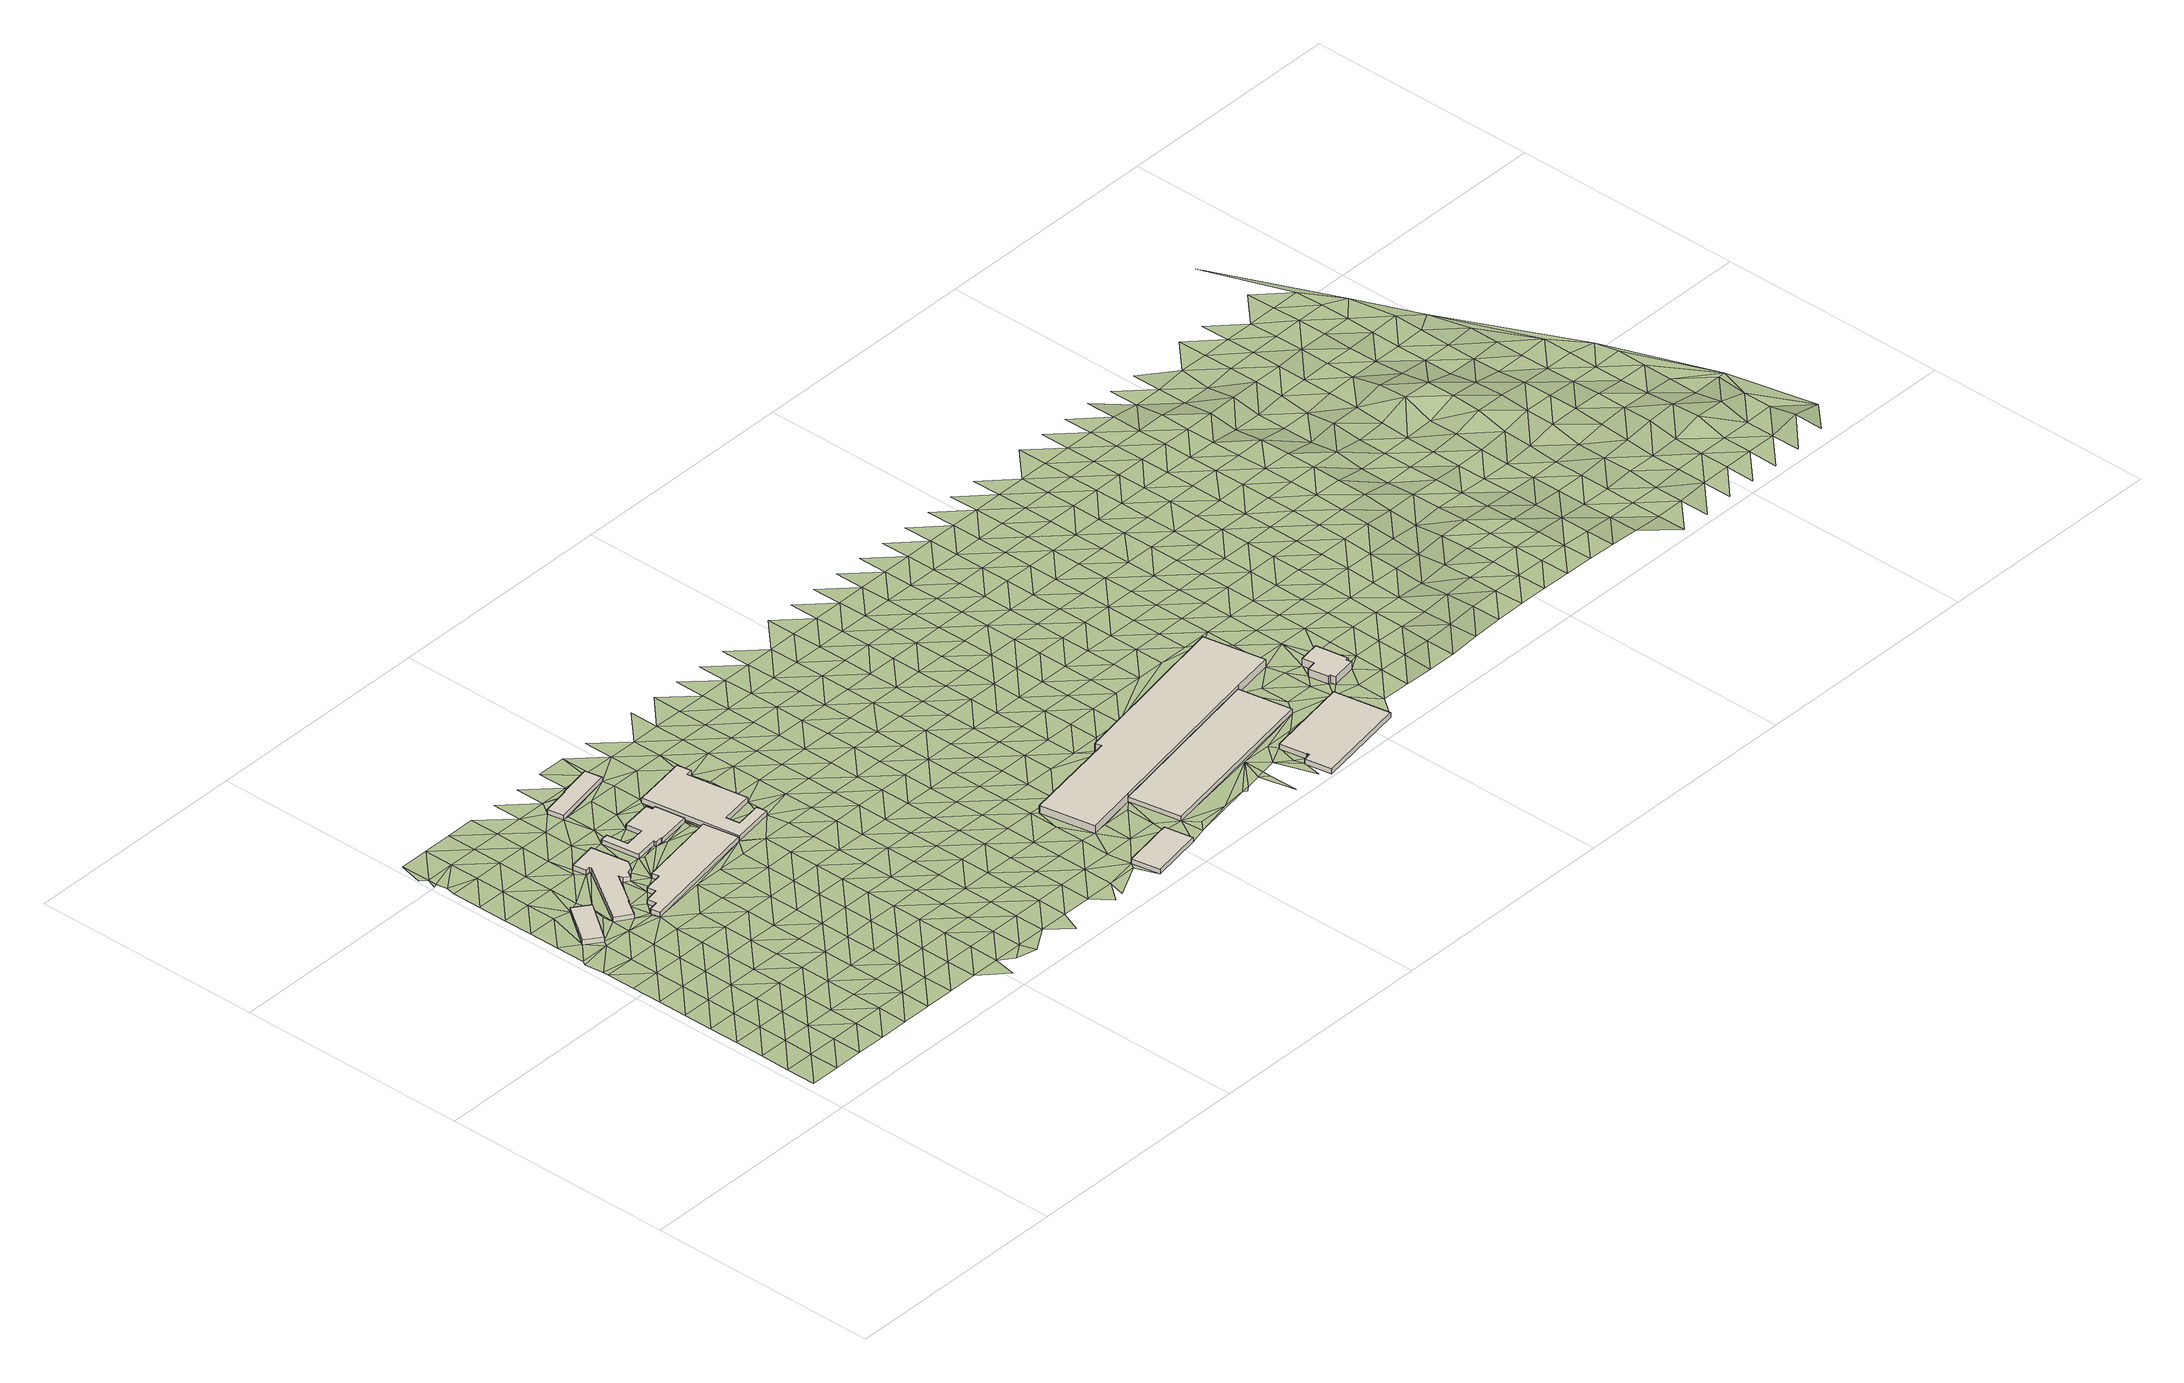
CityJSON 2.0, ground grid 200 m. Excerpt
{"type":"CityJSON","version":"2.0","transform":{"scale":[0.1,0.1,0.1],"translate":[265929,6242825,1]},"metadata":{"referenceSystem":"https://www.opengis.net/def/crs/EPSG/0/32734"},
"CityObjects":{
"building1":{"type":"Building","attributes":{"building":"industrial","building:levels":"1","footprint":{"type":"Polygon"},"plus_code":"C7XCX9XV+X3V","ground_height":3.74,"building_height":4.1,"roof_height":7.84},"geometry":[{"type":"Solid","lod":"1","boundaries":[[[[0,1,2,3]],[[1,4,5,2]],[[4,6,7,5]],[[6,0,3,7]],[[3,2,5,7]],[[6,4,1,0]]]]}]},
"building2":{"type":"Building","attributes":{"building":"industrial","building:levels":"1","footprint":{"type":"Polygon"},"plus_code":"C9XQX9XM+X9X","ground_height":3.55,"building_height":4.1,"roof_height":7.65},"geometry":[{"type":"Solid","lod":"1","boundaries":[[[[8,9,10,11]],[[9,12,13,10]],[[12,14,15,13]],[[14,16,17,15]],[[16,18,19,17]],[[18,20,21,19]],[[20,22,23,21]],[[22,24,25,23]],[[24,26,27,25]],[[26,28,29,27]],[[28,30,31,29]],[[30,32,33,31]],[[32,34,35,33]],[[34,36,37,35]],[[36,8,11,37]],[[11,10,13,15,17,19,21,23,25,27,29,31,33,35,37]],[[36,34,32,30,28,26,24,22,20,18,16,14,12,9,8]]]]}]},
"building3":{"type":"Building","attributes":{"building":"industrial","building:levels":"1","footprint":{"type":"Polygon"},"plus_code":"CGXMXXX2+XVX","ground_height":3.8,"building_height":4.1,"roof_height":7.9},"geometry":[{"type":"Solid","lod":"1","boundaries":[[[[38,39,40,41]],[[39,42,43,40]],[[42,44,45,43]],[[44,46,47,45]],[[46,48,49,47]],[[48,50,51,49]],[[50,52,53,51]],[[52,54,55,53]],[[54,56,57,55]],[[56,38,41,57]],[[41,40,43,45,47,49,51,53,55,57]],[[56,54,52,50,48,46,44,42,39,38]]]]}]},
"building4":{"type":"Building","attributes":{"building":"industrial","building:levels":"1","footprint":{"type":"Polygon"},"plus_code":"CHXFX5XV+XWW","ground_height":3.37,"building_height":4.1,"roof_height":7.47},"geometry":[{"type":"Solid","lod":"1","boundaries":[[[[58,59,60,61]],[[59,62,63,60]],[[62,64,65,63]],[[64,66,67,65]],[[66,68,69,67]],[[68,70,71,69]],[[70,72,73,71]],[[72,74,75,73]],[[74,76,77,75]],[[76,78,79,77]],[[78,80,81,79]],[[80,82,83,81]],[[82,84,85,83]],[[84,58,61,85]],[[61,60,63,65,67,69,71,73,75,77,79,81,83,85]],[[84,82,80,78,76,74,72,70,68,66,64,62,59,58]]]]}]},
"building5":{"type":"Building","attributes":{"building":"industrial","building:levels":"1","footprint":{"type":"Polygon"},"plus_code":"CHX2XCXM+XMX","ground_height":3.2,"building_height":4.1,"roof_height":7.3},"geometry":[{"type":"Solid","lod":"1","boundaries":[[[[86,87,88,89]],[[87,90,91,88]],[[90,92,93,91]],[[92,94,95,93]],[[94,96,97,95]],[[96,86,89,97]],[[89,88,91,93,95,97]],[[96,94,92,90,87,86]]]]}]},
"building6":{"type":"Building","attributes":{"address":"100 Voortrekker Road 7925 Cape Town","building":"commercial","building:levels":"1","footprint":{"type":"Polygon"},"plus_code":"CMXPX6X9+XWW","ground_height":3.65,"building_height":4.1,"roof_height":7.75},"geometry":[{"type":"Solid","lod":"1","boundaries":[[[[98,99,100,101]],[[99,102,103,100]],[[102,104,105,103]],[[104,106,107,105]],[[106,108,109,107]],[[108,110,111,109]],[[110,112,113,111]],[[112,114,115,113]],[[114,116,117,115]],[[116,98,101,117]],[[101,100,103,105,107,109,111,113,115,117]],[[116,114,112,110,108,106,104,102,99,98]]]]}]},
"building7":{"type":"Building","attributes":{"building":"industrial","building:levels":"1","footprint":{"type":"Polygon"},"plus_code":"C6XMX9XW+X9W","ground_height":4.24,"building_height":4.1,"roof_height":8.34},"geometry":[{"type":"Solid","lod":"1","boundaries":[[[[118,119,120,121]],[[119,122,123,120]],[[122,124,125,123]],[[124,118,121,125]],[[121,120,123,125]],[[124,122,119,118]]]]}]},
"building8":{"type":"Building","attributes":{"building":"industrial","building:levels":"1","footprint":{"type":"Polygon"},"plus_code":"CGX5X9X9+X4X","ground_height":4.28,"building_height":4.1,"roof_height":8.38},"geometry":[{"type":"Solid","lod":"1","boundaries":[[[[126,127,128,129]],[[127,130,131,128]],[[130,132,133,131]],[[132,126,129,133]],[[129,128,131,133]],[[132,130,127,126]]]]}]},
"building9":{"type":"Building","attributes":{"building":"industrial","building:levels":"2","footprint":{"type":"Polygon"},"plus_code":"CGXHX7X2+XWX","ground_height":4.41,"building_height":6.9,"roof_height":11.31},"geometry":[{"type":"Solid","lod":"1","boundaries":[[[[134,135,133,136,137,129]],[[135,138,139,136,133]],[[138,140,141,139]],[[140,142,143,141]],[[142,144,145,143]],[[144,146,147,145]],[[146,148,149,147]],[[148,134,129,137,149]],[[137,136,139,141,143,145,147,149]],[[148,146,144,142,140,138,135,134]]]]}]},
"building10":{"type":"Building","attributes":{"building":"industrial","building:levels":"1","footprint":{"type":"Polygon"},"plus_code":"CPX7XFXF+XGR","ground_height":3.98,"building_height":4.1,"roof_height":8.08},"geometry":[{"type":"Solid","lod":"1","boundaries":[[[[150,151,152,153]],[[151,154,155,152]],[[154,156,157,155]],[[156,158,159,157]],[[158,160,161,159]],[[160,162,163,161]],[[162,164,165,163]],[[164,150,153,165]],[[153,152,155,157,159,161,163,165]],[[164,162,160,158,156,154,151,150]]]]}]},
"building11":{"type":"Building","attributes":{"building":"industrial","building:levels":"2","footprint":{"type":"Polygon"},"plus_code":"CRXXX6X2+XGV","ground_height":4.35,"building_height":6.9,"roof_height":11.25},"geometry":[{"type":"Solid","lod":"1","boundaries":[[[[166,167,168,169]],[[167,170,171,168]],[[170,172,173,171]],[[172,174,175,173]],[[174,176,177,175]],[[176,178,179,177]],[[178,180,181,179]],[[180,182,183,181]],[[182,184,185,183]],[[184,166,169,185]],[[169,168,171,173,175,177,179,181,183,185]],[[184,182,180,178,176,174,172,170,167,166]]]]}]},
"terrain1":{"type":"TINRelief","geometry":[{"type":"CompositeSurface","lod":"1","boundaries":[[[186,187,188]],[[187,189,188]],[[190,186,191]],[[186,188,191]],[[190,192,193]],[[190,191,192]],[[194,195,193]],[[189,196,188]],[[194,193,192]],[[197,195,198]],[[189,199,196]],[[200,191,188]],[[195,194,198]],[[197,201,202]],[[188,196,200]],[[192,191,203]],[[197,198,201]],[[204,202,205]],[[191,200,203]],[[206,194,192]],[[205,207,204]],[[199,208,196]],[[205,202,201]],[[206,192,203]],[[209,198,194]],[[208,200,196]],[[207,210,211]],[[199,212,208]],[[211,213,214]],[[210,207,205]],[[194,206,209]],[[215,214,213]],[[201,198,216]],[[217,215,218]],[[200,219,203]],[[200,208,220]],[[211,210,213]],[[198,209,216]],[[215,213,218]],[[221,205,201]],[[200,220,219]],[[206,203,222]],[[223,217,224]],[[208,212,225]],[[221,201,216]],[[224,217,218]],[[210,205,226]],[[222,209,206]],[[222,203,219]],[[218,213,227]],[[225,220,208]],[[212,228,225]],[[229,223,230]],[[205,221,226]],[[210,231,213]],[[209,232,216]],[[209,222,233]],[[230,223,224]],[[231,227,213]],[[234,235,229]],[[219,220,236]],[[226,231,210]],[[220,225,237]],[[218,0,224]],[[209,233,232]],[[238,221,216]],[[229,230,234]],[[220,237,236]],[[239,240,241]],[[235,242,243]],[[222,219,244]],[[245,227,231]],[[225,228,246]],[[240,247,248]],[[238,216,232]],[[230,224,0]],[[243,242,249]],[[245,250,227]],[[251,226,221]],[[244,233,222]],[[242,235,234]],[[244,219,236]],[[252,227,250]],[[225,246,237]],[[249,253,239]],[[228,254,246]],[[240,239,253]],[[221,238,251]],[[52,231,226]],[[245,231,255]],[[0,256,230]],[[253,249,242]],[[240,257,247]],[[256,234,230]],[[232,233,258]],[[237,259,236]],[[250,245,252]],[[233,244,260]],[[0,252,261]],[[237,246,259]],[[251,52,226]],[[256,0,261]],[[262,255,231]],[[257,240,253]],[[233,260,258]],[[238,232,263]],[[52,262,231]],[[264,242,234]],[[265,244,236]],[[234,256,266]],[[259,267,236]],[[238,263,251]],[[246,254,268]],[[263,232,258]],[[262,50,255]],[[242,264,253]],[[244,265,260]],[[269,255,50]],[[264,234,266]],[[265,236,267]],[[36,252,245]],[[255,269,270]],[[50,262,52]],[[261,252,32]],[[254,271,268]],[[272,256,261]],[[259,246,273]],[[274,52,251]],[[253,275,257]],[[50,46,269]],[[260,276,258]],[[274,251,263]],[[50,48,46]],[[272,266,256]],[[273,267,259]],[[253,264,275]],[[260,265,276]],[[273,246,268]],[[261,32,272]],[[269,46,277]],[[252,36,32]],[[278,263,258]],[[275,279,257]],[[276,280,258]],[[266,281,264]],[[282,265,267]],[[266,272,283]],[[284,267,273]],[[285,269,277]],[[286,277,46]],[[263,278,274]],[[268,271,287]],[[285,288,269]],[[278,258,280]],[[52,274,289]],[[281,275,264]],[[281,266,283]],[[282,267,284]],[[32,30,272]],[[276,265,290]],[[272,30,283]],[[271,291,287]],[[292,273,268]],[[32,36,34]],[[293,285,277]],[[294,293,277]],[[295,279,275]],[[290,280,276]],[[274,278,296]],[[290,265,282]],[[294,277,297]],[[295,275,281]],[[292,268,287]],[[284,273,298]],[[294,299,293]],[[274,296,289]],[[300,283,30]],[[301,293,302]],[[299,294,297]],[[293,299,302]],[[278,280,303]],[[279,295,304]],[[305,280,290]],[[273,292,298]],[[306,281,283]],[[282,284,307]],[[308,300,30]],[[278,303,296]],[[309,287,291]],[[310,311,291]],[[303,280,305]],[[295,281,306]],[[312,302,299]],[[306,283,300]],[[307,284,298]],[[313,290,282]],[[314,302,312]],[[291,311,309]],[[289,296,315]],[[316,292,287]],[[52,289,54]],[[317,304,295]],[[314,74,308]],[[299,318,312]],[[303,315,296]],[[313,282,307]],[[300,308,74]],[[305,290,319]],[[74,314,312]],[[295,306,317]],[[316,287,309]],[[320,298,292]],[[321,318,299]],[[315,322,289]],[[290,313,319]],[[323,303,305]],[[86,306,300]],[[292,316,320]],[[74,324,300]],[[325,307,298]],[[311,326,327]],[[318,328,312]],[[309,311,329]],[[321,299,330]],[[323,305,319]],[[96,317,306]],[[72,70,331]],[[86,300,324]],[[74,72,324]],[[315,303,332]],[[325,298,320]],[[333,313,307]],[[318,321,328]],[[316,309,329]],[[96,306,86]],[[311,327,329]],[[327,326,334]],[[68,331,70]],[[322,315,332]],[[331,66,72]],[[322,54,289]],[[303,323,332]],[[335,317,336]],[[324,72,66]],[[333,307,325]],[[317,96,336]],[[337,86,324]],[[330,299,338]],[[339,319,313]],[[320,316,340]],[[331,68,66]],[[341,342,321]],[[330,341,321]],[[340,316,329]],[[322,332,343]],[[313,333,339]],[[344,323,319]],[[325,320,345]],[[334,346,327]],[[66,347,324]],[[337,324,348]],[[345,320,340]],[[322,343,54]],[[329,327,349]],[[336,96,94]],[[339,344,319]],[[350,332,323]],[[341,330,351]],[[333,325,352]],[[348,324,347]],[[329,349,340]],[[352,325,345]],[[327,346,349]],[[353,86,337]],[[323,344,350]],[[94,92,336]],[[347,66,354]],[[355,336,356]],[[357,343,332]],[[339,333,358]],[[330,338,359]],[[359,351,330]],[[336,92,356]],[[360,345,340]],[[358,333,352]],[[357,332,350]],[[340,349,360]],[[343,357,54]],[[348,353,337]],[[344,339,361]],[[54,362,338]],[[352,345,363]],[[351,359,338]],[[361,339,358]],[[354,98,347]],[[54,357,362]],[[364,338,362]],[[365,348,347]],[[364,351,338]],[[363,345,360]],[[366,367,354]],[[368,346,369]],[[98,370,347]],[[351,364,367]],[[371,350,344]],[[346,372,349]],[[98,364,362]],[[354,367,98]],[[90,356,92]],[[373,358,352]],[[367,364,98]],[[365,347,370]],[[371,344,361]],[[349,372,360]],[[352,363,373]],[[346,368,372]],[[357,350,374]],[[90,375,356]],[[353,348,365]],[[376,362,357]],[[377,378,379]],[[374,350,371]],[[361,358,380]],[[381,363,360]],[[358,373,382]],[[381,360,372]],[[379,383,377]],[[371,361,380]],[[377,383,378]],[[357,374,384]],[[358,382,380]],[[375,90,385]],[[353,386,90]],[[376,357,384]],[[370,387,365]],[[373,363,388]],[[116,370,98]],[[363,381,389]],[[386,385,90]],[[372,368,390]],[[353,365,387]],[[374,371,391]],[[382,373,388]],[[383,392,378]],[[380,393,371]],[[388,363,389]],[[372,390,381]],[[353,394,386]],[[368,395,390]],[[374,391,384]],[[383,376,396]],[[371,393,391]],[[385,386,394]],[[382,397,380]],[[370,116,387]],[[387,394,353]],[[392,383,396]],[[381,398,389]],[[376,384,399]],[[388,397,382]],[[381,390,398]],[[393,380,400]],[[401,396,376]],[[391,399,384]],[[402,112,392]],[[397,400,380]],[[392,396,401]],[[403,388,389]],[[404,395,405]],[[402,406,112]],[[398,407,389]],[[399,401,376]],[[408,390,395]],[[114,112,406]],[[402,392,409]],[[394,387,410]],[[393,411,391]],[[388,403,397]],[[400,412,393]],[[403,389,407]],[[410,387,116]],[[390,408,398]],[[114,413,116]],[[395,404,408]],[[401,409,392]],[[411,399,391]],[[406,402,414]],[[393,412,411]],[[415,416,394]],[[400,397,417]],[[410,116,413]],[[114,406,414]],[[407,398,418]],[[415,394,410]],[[397,403,417]],[[402,409,414]],[[401,399,419]],[[413,114,420]],[[418,398,408]],[[404,421,422]],[[412,400,423]],[[419,399,411]],[[410,413,420]],[[407,424,403]],[[417,423,400]],[[114,414,420]],[[409,401,425]],[[424,407,418]],[[118,408,404]],[[419,425,401]],[[410,426,415]],[[411,412,427]],[[403,428,417]],[[412,423,429]],[[404,422,118]],[[409,430,414]],[[426,410,420]],[[428,403,424]],[[419,411,427]],[[418,408,431]],[[409,425,430]],[[412,429,427]],[[408,118,432]],[[423,417,433]],[[414,434,420]],[[424,418,431]],[[426,435,415]],[[417,428,433]],[[408,432,431]],[[118,422,119]],[[436,425,419]],[[434,414,430]],[[423,437,429]],[[415,435,438]],[[427,436,419]],[[439,426,420]],[[437,423,433]],[[425,440,430]],[[441,428,424]],[[439,420,434]],[[431,442,424]],[[436,440,425]],[[443,432,118]],[[435,426,444]],[[427,429,445]],[[428,441,433]],[[429,437,446]],[[431,432,447]],[[441,424,442]],[[448,434,430]],[[426,439,444]],[[445,436,427]],[[440,448,430]],[[429,446,445]],[[447,442,431]],[[443,447,432]],[[433,449,437]],[[450,439,434]],[[444,451,435]],[[433,441,449]],[[447,146,442]],[[441,442,146]],[[448,450,434]],[[452,443,118]],[[440,436,453]],[[437,454,446]],[[435,451,455]],[[436,445,456]],[[444,439,457]],[[458,447,443]],[[454,437,449]],[[448,440,453]],[[436,456,453]],[[450,457,439]],[[441,146,459]],[[460,451,444]],[[461,445,446]],[[441,459,449]],[[454,462,446]],[[457,460,444]],[[456,445,461]],[[448,463,450]],[[443,464,458]],[[453,465,448]],[[446,462,461]],[[443,452,466]],[[447,458,467]],[[468,455,451]],[[469,454,449]],[[451,460,468]],[[469,449,459]],[[448,465,463]],[[443,466,464]],[[456,470,453]],[[457,450,471]],[[462,454,472]],[[461,470,456]],[[122,127,452]],[[460,457,471]],[[450,463,471]],[[454,469,472]],[[466,452,127]],[[467,458,464]],[[465,453,473]],[[122,474,127]],[[475,461,462]],[[470,473,453]],[[466,467,464]],[[462,472,475]],[[127,467,466]],[[476,468,460]],[[459,477,469]],[[463,465,478]],[[471,479,460]],[[459,146,480]],[[481,127,474]],[[465,473,478]],[[482,468,476]],[[470,461,483]],[[476,460,479]],[[461,475,484]],[[471,463,485]],[[486,472,469]],[[473,470,483]],[[461,484,483]],[[485,463,478]],[[487,481,474]],[[475,472,486]],[[481,487,127]],[[469,477,486]],[[488,479,471]],[[485,488,471]],[[480,477,459]],[[478,473,489]],[[490,484,475]],[[483,491,473]],[[475,486,490]],[[476,479,492]],[[489,485,478]],[[488,493,479]],[[489,473,491]],[[483,484,494]],[[495,487,474]],[[492,496,476]],[[477,497,486]],[[492,479,493]],[[490,494,484]],[[498,491,483]],[[488,485,499]],[[485,489,500]],[[490,486,501]],[[494,498,483]],[[480,497,477]],[[493,488,499]],[[502,127,487]],[[485,500,499]],[[501,486,497]],[[489,491,503]],[[504,494,490]],[[498,503,491]],[[504,490,501]],[[492,493,505]],[[506,500,489]],[[507,497,480]],[[499,508,493]],[[503,506,489]],[[509,492,505]],[[498,494,510]],[[508,505,493]],[[497,507,511]],[[494,504,512]],[[499,500,513]],[[514,501,497]],[[495,515,516]],[[487,495,502]],[[498,510,503]],[[494,512,510]],[[506,513,500]],[[497,511,514]],[[517,508,499]],[[504,501,518]],[[519,506,503]],[[513,517,499]],[[502,495,516]],[[518,512,504]],[[503,510,519]],[[518,501,514]],[[507,520,511]],[[521,505,508]],[[517,522,508]],[[502,516,523]],[[524,525,523]],[[513,506,526]],[[506,519,527]],[[512,528,510]],[[523,525,529]],[[521,508,522]],[[512,518,530]],[[514,511,531]],[[502,523,529]],[[506,527,526]],[[502,532,127]],[[510,528,519]],[[517,513,533]],[[512,530,528]],[[514,531,518]],[[505,521,534]],[[511,520,531]],[[522,517,533]],[[535,502,529]],[[513,526,533]],[[527,519,536]],[[537,530,518]],[[528,536,519]],[[537,518,531]],[[538,521,522]],[[535,539,502]],[[533,540,522]],[[541,535,542]],[[526,527,543]],[[536,544,527]],[[535,541,545]],[[521,538,534]],[[528,530,546]],[[538,522,540]],[[530,537,547]],[[535,545,548]],[[526,543,533]],[[549,531,520]],[[527,544,543]],[[541,550,545]],[[548,539,535]],[[530,547,546]],[[541,551,550]],[[550,548,545]],[[536,528,552]],[[531,549,537]],[[550,551,553]],[[554,540,533]],[[544,536,552]],[[528,546,552]],[[533,543,554]],[[555,520,507]],[[537,556,547]],[[539,532,502]],[[539,548,557]],[[537,549,556]],[[549,520,558]],[[538,540,559]],[[560,543,544]],[[554,561,540]],[[544,552,560]],[[559,562,538]],[[546,547,563]],[[559,540,561]],[[556,564,547]],[[565,554,543]],[[547,564,563]],[[565,543,560]],[[566,552,546]],[[556,549,558]],[[557,532,539]],[[561,554,567]],[[568,558,520]],[[546,563,566]],[[554,565,567]],[[569,560,552]],[[570,564,556]],[[558,570,556]],[[557,548,571]],[[559,561,572]],[[560,569,565]],[[567,573,561]],[[569,552,566]],[[574,559,572]],[[563,564,575]],[[572,561,573]],[[570,576,564]],[[567,565,577]],[[563,575,566]],[[568,520,555]],[[564,576,575]],[[577,565,569]],[[532,557,571]],[[578,573,567]],[[570,558,579]],[[580,532,581]],[[566,582,569]],[[577,578,567]],[[576,570,579]],[[582,566,575]],[[558,568,579]],[[581,583,580]],[[584,572,573]],[[569,585,577]],[[532,571,581]],[[578,586,573]],[[585,569,582]],[[572,584,587]],[[575,576,588]],[[584,573,586]],[[579,589,576]],[[590,578,577]],[[583,581,591]],[[580,583,592]],[[575,588,582]],[[576,589,588]],[[590,577,585]],[[571,591,581]],[[568,593,579]],[[594,586,578]],[[582,595,585]],[[594,578,590]],[[596,583,591]],[[597,589,579]],[[582,588,595]],[[162,598,571]],[[583,596,592]],[[568,555,593]],[[579,593,597]],[[571,599,591]],[[584,586,600]],[[586,594,601]],[[176,599,571]],[[602,590,585]],[[603,596,591]],[[595,604,585]],[[591,599,603]],[[584,600,605]],[[606,588,589]],[[598,607,571]],[[607,176,571]],[[600,586,601]],[[597,608,589]],[[599,176,174]],[[604,602,585]],[[596,166,592]],[[592,609,555]],[[588,606,595]],[[594,590,610]],[[166,596,603]],[[589,608,606]],[[593,611,597]],[[611,593,555]],[[166,603,167]],[[555,609,612]],[[610,601,594]],[[610,590,602]],[[176,607,178]],[[604,595,613]],[[609,592,614]],[[555,612,611]],[[166,614,592]],[[608,597,615]],[[598,616,607]],[[606,613,595]],[[614,612,609]],[[611,615,597]],[[617,600,601]],[[601,610,618]],[[598,619,616]],[[608,620,606]],[[602,604,621]],[[178,607,616]],[[622,614,166]],[[622,166,184]],[[613,623,604]],[[600,617,624]],[[611,612,625]],[[617,601,618]],[[608,615,620]],[[178,182,180]],[[602,621,610]],[[625,612,614]],[[621,604,623]],[[614,622,184]],[[178,626,182]],[[613,606,627]],[[628,615,611]],[[606,620,629]],[[626,178,616]],[[184,182,626]],[[630,618,610]],[[628,611,625]],[[623,613,627]],[[606,629,627]],[[630,610,621]],[[615,631,620]],[[614,184,632]],[[619,633,616]],[[184,626,634]],[[625,614,632]],[[628,631,615]],[[617,618,635]],[[618,630,636]],[[632,184,634]],[[619,637,633]],[[638,629,620]],[[639,621,623]],[[626,616,640]],[[627,641,623]],[[617,635,642]],[[625,643,628]],[[635,618,636]],[[638,620,631]],[[621,639,630]],[[639,623,641]],[[643,625,632]],[[616,633,640]],[[627,629,644]],[[634,626,645]],[[644,629,638]],[[630,646,636]],[[631,628,647]],[[634,645,632]],[[643,648,628]],[[645,626,640]],[[649,641,627]],[[630,639,646]],[[631,647,638]],[[650,633,637]],[[649,627,644]],[[628,648,647]],[[651,643,632]],[[652,635,636]],[[639,641,653]],[[646,654,636]],[[651,632,645]],[[637,655,650]],[[656,644,638]],[[633,657,640]],[[653,641,649]],[[635,652,658]],[[648,643,659]],[[652,636,654]],[[638,647,656]],[[646,639,660]],[[643,651,659]],[[633,650,657]],[[640,661,645]],[[660,639,653]],[[644,662,649]],[[644,656,663]],[[664,654,646]],[[665,647,648]],[[645,661,651]],[[659,666,648]],[[661,640,657]],[[644,663,662]],[[660,664,646]],[[653,649,667]],[[647,665,656]],[[655,668,650]],[[648,666,665]],[[654,669,652]],[[659,651,670]],[[660,653,667]],[[650,668,657]],[[669,654,664]],[[649,662,667]],[[670,651,661]],[[655,671,668]],[[663,656,672]],[[673,652,674]],[[675,666,659]],[[665,672,656]],[[657,676,661]],[[674,652,669]],[[670,675,659]],[[662,663,677]],[[664,660,678]],[[667,679,660]],[[676,657,668]],[[663,672,677]],[[664,678,669]],[[666,680,665]],[[681,670,661]],[[660,679,678]],[[675,682,666]],[[667,662,683]],[[681,661,676]],[[668,671,684]],[[683,662,677]],[[666,682,680]],[[685,674,669]],[[672,665,686]],[[675,670,687]],[[688,679,667]],[[669,678,685]],[[670,681,689]],[[671,690,684]],[[676,668,691]],[[683,688,667]],[[665,680,686]],[[692,674,693]],[[677,672,694]],[[682,675,687]],[[670,689,687]],[[681,676,691]],[[693,674,685]],[[668,684,691]],[[694,683,677]],[[679,695,678]],[[694,672,686]],[[688,696,679]],[[680,682,697]],[[678,695,685]],[[679,696,695]],[[682,687,697]],[[689,681,698]],[[691,699,681]],[[688,683,700]],[[680,701,686]],[[684,690,702]],[[683,694,703]],[[704,693,685]],[[680,697,701]],[[681,699,698]],[[696,688,700]],[[705,687,689]],[[684,702,691]],[[704,685,695]],[[683,703,700]],[[690,706,702]],[[694,686,707]],[[701,707,686]],[[689,698,705]],[[697,687,708]],[[709,699,691]],[[693,704,710]],[[711,703,694]],[[695,696,712]],[[700,713,696]],[[691,702,709]],[[697,708,701]],[[714,693,710]],[[707,711,694]],[[705,708,687]],[[695,712,704]],[[696,713,712]],[[700,703,715]],[[716,698,699]],[[709,717,699]],[[707,701,718]],[[706,719,702]],[[711,715,703]],[[704,720,710]],[[698,716,705]],[[718,701,708]],[[699,717,716]],[[721,713,700]],[[719,709,702]],[[704,712,720]],[[706,722,719]],[[707,723,711]],[[715,721,700]],[[714,710,724]],[[723,707,718]],[[725,708,705]],[[726,717,709]],[[720,724,710]],[[716,727,705]],[[713,728,712]],[[721,729,713]],[[726,709,719]],[[711,730,715]],[[708,725,718]],[[711,723,731]],[[725,705,727]],[[712,728,720]],[[713,729,728]],[[717,732,716]],[[711,731,730]],[[717,726,733]],[[721,715,734]],[[718,735,723]],[[719,722,736]],[[724,720,737]],[[718,725,735]],[[717,733,732]],[[727,716,738]],[[729,721,734]],[[737,720,728]],[[715,730,734]],[[722,739,736]],[[723,740,731]],[[726,719,741]],[[724,742,743]],[[740,723,735]],[[716,732,738]],[[725,727,744]],[[741,733,726]],[[742,724,737]],[[741,719,736]],[[730,731,745]],[[728,729,746]],[[734,747,729]],[[725,744,735]],[[731,740,745]],[[744,727,738]],[[728,746,737]],[[733,748,732]],[[729,747,746]],[[734,730,749]],[[733,741,748]],[[750,740,735]],[[736,739,751]],[[749,730,745]],[[742,737,752]],[[732,753,738]],[[750,735,744]],[[754,747,734]],[[736,751,741]],[[752,737,746]],[[732,748,753]],[[739,755,751]],[[749,754,734]],[[756,757,742]],[[745,740,758]],[[740,750,759]],[[760,744,738]],[[741,761,748]],[[752,756,742]],[[753,762,738]],[[758,749,745]],[[747,763,746]],[[758,740,759]],[[754,764,747]],[[761,741,751]],[[744,760,750]],[[760,738,762]],[[763,752,746]],[[748,765,753]],[[747,764,763]],[[765,748,761]],[[754,749,766]],[[750,767,759]],[[751,755,768]],[[749,758,769]],[[762,753,770]],[[750,760,767]],[[756,752,771]],[[764,754,766]],[[752,763,772]],[[749,769,766]],[[770,753,765]],[[755,773,768]],[[758,759,774]],[[775,761,751]],[[776,756,771]],[[762,777,760]],[[752,772,771]],[[767,774,759]],[[761,775,765]],[[777,762,770]],[[751,768,775]],[[778,769,758]],[[763,764,779]],[[766,780,764]],[[760,781,767]],[[774,778,758]],[[772,763,779]],[[782,770,765]],[[764,780,779]],[[781,760,777]],[[766,769,783]],[[782,765,775]],[[774,767,784]],[[768,773,785]],[[778,783,769]],[[772,786,771]],[[787,777,770]],[[767,781,784]],[[788,780,766]],[[768,785,775]],[[786,772,779]],[[787,770,782]],[[773,789,785]],[[774,790,778]],[[783,788,766]],[[791,771,792]],[[790,774,784]],[[781,777,793]],[[792,771,786]],[[777,787,794]],[[779,780,795]],[[796,782,775]],[[788,797,780]],[[785,798,775]],[[778,799,783]],[[781,793,784]],[[778,790,800]],[[777,794,793]],[[779,795,786]],[[780,797,795]],[[796,775,798]],[[787,782,801]],[[789,802,785]],[[778,800,799]],[[788,783,803]],[[784,804,790]],[[789,805,802]],[[806,792,786]],[[801,794,787]],[[784,793,804]],[[801,782,796]],[[797,788,803]],[[807,798,785]],[[786,795,806]],[[783,799,803]],[[790,808,800]],[[807,785,802]],[[809,792,810]],[[808,790,804]],[[794,811,793]],[[810,792,806]],[[794,801,812]],[[799,800,813]],[[797,814,795]],[[796,798,815]],[[803,816,797]],[[798,807,817]],[[793,811,804]],[[818,802,805]],[[800,808,813]],[[794,812,811]],[[795,814,806]],[[796,815,801]],[[797,816,814]],[[815,798,817]],[[803,799,819]],[[802,818,807]],[[820,808,804]],[[819,799,813]],[[821,810,806]],[[822,812,801]],[[820,804,811]],[[823,816,803]],[[807,824,817]],[[821,806,814]],[[822,801,815]],[[819,823,803]],[[807,818,824]],[[813,808,825]],[[808,820,826]],[[811,812,827]],[[810,821,828]],[[812,822,829]],[[825,819,813]],[[814,816,830]],[[831,815,817]],[[825,808,826]],[[823,832,816]],[[824,833,817]],[[811,827,820]],[[818,834,835]],[[836,810,828]],[[812,829,827]],[[814,830,821]],[[815,831,822]],[[816,832,830]],[[831,817,833]],[[818,835,824]],[[823,819,837]],[[820,838,826]],[[819,825,839]],[[821,840,828]],[[822,841,829]],[[820,827,838]],[[832,823,837]],[[833,824,842]],[[821,830,840]],[[819,839,837]],[[822,831,841]],[[825,826,843]],[[835,842,824]],[[836,828,844]],[[838,843,826]],[[827,829,845]],[[833,846,831]],[[840,844,828]],[[841,847,829]],[[848,839,825]],[[849,830,832]],[[837,850,832]],[[842,846,833]],[[827,845,838]],[[851,835,852]],[[843,848,825]],[[829,847,845]],[[830,849,840]],[[831,853,841]],[[832,850,849]],[[837,839,854]],[[846,853,831]],[[843,838,855]],[[842,835,856]],[[848,854,839]],[[844,840,857]],[[847,841,858]],[[855,838,845]],[[859,850,837]],[[846,842,856]],[[857,840,849]],[[853,858,841]],[[835,851,856]],[[860,848,843]],[[854,859,837]],[[844,861,862]],[[860,843,855]],[[863,849,850]],[[845,847,864]],[[844,857,861]],[[858,865,847]],[[853,846,866]],[[859,863,850]],[[856,867,846]],[[854,848,868]],[[869,851,870]],[[848,860,871]],[[847,865,864]],[[855,845,872]],[[846,867,866]],[[857,849,873]],[[859,854,868]],[[858,853,874]],[[851,869,856]],[[848,871,868]],[[849,863,875]],[[860,855,872]],[[845,864,872]],[[873,861,857]],[[865,858,874]],[[849,875,873]],[[853,866,874]],[[876,867,856]],[[863,859,877]],[[868,878,859]],[[856,869,876]],[[871,860,879]],[[872,880,860]],[[875,863,877]],[[864,865,881]],[[861,873,882]],[[874,883,865]],[[877,859,878]],[[871,879,868]],[[866,867,884]],[[860,880,879]],[[876,885,867]],[[864,881,872]],[[869,886,887]],[[888,861,882]],[[865,883,881]],[[875,889,873]],[[866,884,874]],[[867,885,884]],[[890,878,868]],[[887,876,869]],[[889,875,877]],[[891,880,872]],[[868,879,890]],[[882,873,892]],[[893,883,874]],[[872,881,891]],[[885,876,894]],[[892,873,889]],[[874,884,893]],[[895,879,880]],[[896,877,878]],[[890,897,878]],[[876,887,894]],[[888,882,898]],[[881,883,899]],[[880,891,895]],[[877,896,889]],[[900,884,885]],[[882,892,898]],[[883,893,899]],[[878,897,896]],[[901,890,879]],[[885,894,900]],[[902,891,881]],[[903,887,904]],[[901,879,895]],[[892,889,905]],[[893,884,906]],[[902,881,899]],[[897,890,907]],[[889,896,905]],[[906,884,900]],[[905,898,892]],[[908,894,887]],[[890,901,907]],[[898,905,909]],[[910,895,891]],[[911,896,897]],[[891,902,912]],[[913,899,893]],[[893,906,914]],[[887,903,908]],[[907,911,897]],[[911,905,896]],[[895,910,901]],[[915,900,894]],[[910,891,912]],[[899,913,902]],[[913,893,914]],[[901,910,907]],[[915,894,908]],[[906,900,916]],[[911,907,910]],[[917,903,918]],[[919,912,902]],[[916,914,906]],[[902,913,920]],[[916,900,915]],[[910,919,911]],[[903,917,908]],[[910,912,919]],[[920,919,902]],[[921,913,914]],[[917,915,908]],[[914,916,921]],[[913,921,920]],[[916,915,921]],[[921,915,917]],[[919,920,921]]]}]}
},
"vertices":[
[448,3041,25],[207,2714,25],[207,2714,68],[448,3041,68],[340,2618,25],[340,2618,68],[580,2945,25],[580,2945,68],
[566,2730,23],[698,2644,23],[698,2644,66],[566,2730,66],[788,2780,23],[788,2780,66],[790,2770,23],[790,2770,66],[968,3039,23],[968,3039,66],[974,2998,23],[974,2998,66],[1021,2968,23],[1021,2968,66],[1053,3017,23],[1053,3017,66],[1098,3024,23],[1098,3024,66],[1147,3099,23],[1147,3099,66],[1096,3413,23],[1096,3413,66],[846,3372,23],[846,3372,66],[865,3258,23],[865,3258,66],[906,3264,23],[906,3264,66],[908,3249,23],[908,3249,66],
[1151,2874,27],[1162,2811,27],[1162,2811,69],[1151,2874,69],[999,2783,27],[999,2783,69],[1011,2708,27],[1011,2708,69],[891,2688,27],[891,2688,69],[904,2608,27],[904,2608,69],[821,2594,27],[821,2594,69],[836,2511,27],[836,2511,69],[1903,2694,27],[1903,2694,69],[1851,2994,27],[1851,2994,69],
[1818,3144,24],[1782,3399,24],[1782,3399,65],[1818,3144,65],[1748,3394,24],[1748,3394,65],[1739,3450,24],[1739,3450,65],[1474,3412,24],[1474,3412,65],[1493,3276,24],[1493,3276,65],[1313,3250,24],[1313,3250,65],[1287,3432,24],[1287,3432,65],[1218,3423,24],[1218,3423,65],[1264,3101,24],[1264,3101,65],[1460,3128,24],[1460,3128,65],[1463,3104,24],[1463,3104,65],[1524,3113,24],[1524,3113,65],[1526,3102,24],[1526,3102,65],
[1260,3828,21],[1794,3927,21],[1794,3927,63],[1260,3828,63],[1768,4071,21],[1768,4071,63],[1474,4016,21],[1474,4016,63],[1475,4009,21],[1475,4009,63],[1234,3964,21],[1234,3964,63],
[1787,3537,24],[1920,2698,24],[1920,2698,68],[1787,3537,68],[2277,2754,24],[2277,2754,68],[2263,2839,24],[2263,2839,68],[2037,2804,24],[2037,2804,68],[2019,2917,24],[2019,2917,68],[2308,2963,24],[2308,2963,68],[2227,3480,24],[2227,3480,68],[2281,3489,24],[2281,3489,68],[2262,3612,24],[2262,3612,68],
[3596,373,32],[3639,129,32],[3639,129,73],[3596,373,73],[4092,209,32],[4092,209,73],[4049,452,32],[4049,452,73],
[4146,891,31],[4225,441,31],[4225,441,74],[4146,891,74],[5741,709,31],[5741,709,74],[5661,1164,31],[5661,1164,74],
[4146,891,32],[5661,1164,32],[5661,1164,103],[4146,891,103],[6035,1227,32],[6035,1227,103],[5939,1754,32],[5939,1754,103],[4444,1479,32],[4444,1479,103],[4454,1423,32],[4454,1423,103],[3610,1279,32],[3610,1279,103],[3694,811,32],[3694,811,103],
[5364,498,25],[5404,265,25],[5404,265,71],[5364,498,71],[5411,266,25],[5411,266,71],[5414,249,25],[5414,249,71],[5348,238,25],[5348,238,71],[5387,8,25],[5387,8,71],[6186,145,25],[6186,145,71],[6103,624,25],[6103,624,71],
[6220,1036,33],[6237,932,33],[6237,932,102],[6220,1036,102],[6156,919,33],[6156,919,102],[6185,746,33],[6185,746,102],[6205,749,33],[6205,749,102],[6213,704,33],[6213,704,102],[6431,740,33],[6431,740,102],[6423,787,33],[6423,787,102],[6448,791,33],[6448,791,102],[6402,1066,33],[6402,1066,102],
[56,575,33],[56,325,33],[307,575,34],[307,325,34],[56,825,33],[307,825,34],[307,1075,34],[56,1075,33],[307,1325,32],[56,1325,31],[557,575,34],[56,1575,30],[307,1575,30],[557,325,33],[557,825,34],[307,1825,29],[56,1825,30],[557,1075,33],[56,2075,29],[307,2075,29],[557,1325,31],[56,2325,29],[808,575,33],[557,1575,29],[307,2325,28],[52,2369,29],[808,325,32],[307,2570,28],[33,2528,29],[56,2570,29],[557,1825,29],[56,2820,28],[207,2714,27],[808,1075,33],[808,825,33],[557,2075,28],[808,1325,32],[56,3080,26],[307,3080,25],[1058,575,34],[557,2325,27],[340,2618,28],[1058,325,33],[56,3330,23],[307,3330,23],[557,2570,27],[808,1825,28],[808,1575,29],[307,3575,21],[56,3575,21],[1058,1075,33],[1058,825,34],[808,2075,29],[55,4000,20],[56,4075,20],[25,3994,20],[307,3825,20],[56,3825,20],[1058,1325,31],[566,2730,26],[1309,575,34],[56,4325,21],[2,4125,20],[71,3907,20],[557,2820,26],[808,2325,28],[580,2945,26],[307,4075,21],[1309,325,33],[698,2644,27],[557,3330,23],[307,4325,21],[1058,1825,29],[1309,825,34],[1058,1575,29],[557,3080,25],[808,2570,27],[1058,2075,28],[557,3825,21],[1309,1325,31],[557,3575,21],[1309,1075,33],[1560,575,34],[790,2770,27],[788,2780,27],[1560,325,33],[808,3330,23],[1560,825,33],[1058,2325,27],[557,4075,21],[1309,1575,27],[999,2783,28],[1309,2075,28],[557,4325,21],[1309,1825,27],[808,3825,21],[1560,1325,30],[808,3575,22],[1560,1075,32],[974,2998,26],[1011,2708,28],[1811,575,33],[968,3039,26],[1309,2570,27],[1560,1575,27],[1811,325,32],[1811,825,34],[1021,2968,26],[1058,2820,28],[808,4075,21],[1309,2325,27],[1162,2811,28],[1811,1075,33],[1151,2874,28],[1058,3575,22],[1053,3017,26],[1098,3024,26],[1560,2075,27],[808,4325,20],[1560,1825,27],[1058,3825,22],[1811,1325,33],[1096,3413,24],[2061,575,34],[2023,133,33],[2061,325,33],[1264,3101,26],[1811,1575,31],[1147,3099,26],[1560,2325,26],[2061,825,34],[1058,4075,21],[1309,3080,26],[1811,1825,26],[2061,1075,33],[1463,3104,26],[1560,2570,27],[1811,2075,26],[1309,3575,22],[2061,1325,33],[2180,235,33],[2312,325,32],[1460,3128,26],[2312,575,32],[1560,3080,26],[1309,3330,24],[1811,2325,27],[2061,1575,30],[2353,191,32],[1058,4325,20],[1309,4075,21],[1309,3825,22],[1851,2994,28],[2061,1825,27],[2312,825,33],[1526,3102,26],[1524,3113,26],[1811,2570,27],[2061,2075,27],[2312,1075,34],[2563,325,31],[1560,3575,22],[1560,3825,22],[2563,575,33],[2061,2325,27],[1818,3144,28],[2312,1325,35],[1794,3927,22],[1739,3450,27],[1309,4325,20],[1560,4075,21],[2061,2570,27],[2312,1575,32],[1811,3080,28],[2563,825,33],[2312,1825,28],[1920,2698,27],[2563,1075,34],[1811,3330,27],[1811,3825,22],[1748,3394,27],[1782,3399,27],[2813,325,31],[2739,150,31],[1811,3575,25],[2312,2075,27],[2813,575,32],[2563,1325,34],[2312,2325,28],[1560,4325,20],[2277,2754,29],[2061,2820,28],[2019,2917,28],[2037,2804,28],[2563,1825,28],[2813,825,33],[2563,1575,31],[2263,2839,29],[2312,2570,27],[1811,4325,21],[1811,4075,21],[2061,3825,21],[2813,1325,34],[2813,1075,33],[3064,575,32],[2563,2325,28],[2308,2963,29],[2563,2075,28],[2061,4075,21],[3064,325,31],[2312,2820,29],[2813,1575,32],[3064,825,33],[2563,2570,28],[2813,1825,28],[2563,2820,29],[2312,3080,29],[3064,1325,34],[3315,325,31],[3191,163,32],[2312,3330,26],[3064,1075,33],[3315,575,32],[2563,3080,28],[2312,3825,20],[2813,2325,28],[2813,2075,27],[2312,3575,24],[2563,3330,26],[2312,4075,19],[2061,4325,20],[3064,1575,32],[3315,825,33],[2813,2570,28],[2563,3575,23],[3277,178,32],[3566,325,32],[3064,1825,29],[3315,1075,33],[2813,2820,30],[2563,3825,20],[3064,2325,28],[3315,1325,33],[3064,2075,29],[2813,3080,29],[3566,825,33],[3566,575,32],[3315,1575,32],[2813,3330,26],[2563,4075,20],[3064,2570,28],[3315,1825,28],[2563,4325,19],[2813,3575,23],[3064,2820,29],[3566,1325,32],[3566,1075,32],[3816,575,33],[2813,3825,20],[3315,2325,28],[3315,2075,28],[3694,811,34],[3064,3080,28],[3566,1575,31],[3064,3330,26],[2813,4075,19],[4049,452,33],[3315,2820,30],[3566,1825,30],[2813,4325,19],[3315,2570,28],[3064,3575,23],[3816,825,34],[3816,1325,33],[3064,3825,21],[3566,2325,29],[3566,2075,29],[3315,3330,26],[4067,825,33],[3315,3080,29],[4067,575,33],[4146,891,33],[3064,4075,19],[3816,1575,33],[3566,2570,29],[3315,3575,24],[3816,1825,31],[3566,2820,30],[4243,252,31],[3816,2075,30],[3315,4075,19],[4067,1575,33],[3566,3080,28],[3315,3825,22],[4454,1423,33],[4318,325,31],[3064,4325,19],[3816,2570,30],[3816,2325,30],[3566,3330,26],[4067,1825,32],[4568,325,31],[3566,3575,25],[3816,3080,29],[4067,2075,30],[3816,2820,31],[3566,4075,20],[3566,3825,23],[4067,2325,30],[4789,348,30],[3315,4325,19],[4318,1575,33],[4067,2570,31],[3816,3575,26],[3816,3330,26],[4318,1825,33],[5070,575,31],[4067,2820,31],[4318,2075,31],[3816,4075,22],[4067,3080,29],[4444,1479,34],[3816,3825,25],[3566,4325,19],[4318,2570,31],[4568,1575,34],[4318,2325,30],[4067,3330,27],[4568,1825,33],[4819,325,30],[4860,355,30],[4067,3575,28],[4568,2075,31],[4318,2820,32],[4819,1575,34],[4067,4075,22],[4067,3825,26],[4999,379,30],[5070,75,30],[5070,325,30],[4318,3330,28],[4318,3080,30],[4568,2570,32],[5069,394,30],[4568,2325,31],[4819,1825,34],[5741,709,33],[4318,3575,28],[4067,4325,20],[5204,419,30],[4568,2820,32],[4819,2075,32],[4318,4075,24],[5321,575,31],[4318,3825,27],[5348,238,30],[5321,75,29],[4568,3330,29],[4568,3080,30],[5321,325,30],[4819,2570,32],[4819,2325,31],[5364,498,31],[5070,1825,34],[5404,265,30],[5414,249,30],[4819,2820,33],[5411,266,30],[4568,3575,29],[5939,1754,34],[5070,2075,32],[5571,575,31],[5321,1825,34],[4568,4075,23],[4819,3080,31],[4568,3825,27],[4318,4325,21],[5070,2570,33],[5070,2325,31],[4819,3330,29],[5070,2820,32],[4819,3575,29],[5571,1825,34],[5070,3080,30],[5321,2075,33],[6103,624,32],[4819,4075,24],[4819,3825,28],[4568,4325,21],[5321,2570,32],[5321,2325,31],[5070,3330,30],[5070,3575,30],[5571,2075,32],[5661,1164,34],[5822,825,33],[5321,2820,33],[5822,1075,34],[5070,4075,24],[5321,3080,31],[5070,3825,28],[4819,4325,21],[5571,2570,32],[5571,2325,31],[5321,3330,29],[6072,825,34],[6035,1227,34],[5822,1825,34],[5321,3575,29],[5571,2820,32],[6072,1075,34],[5822,2075,33],[6323,325,29],[6185,746,34],[5321,4075,25],[5321,3825,28],[5571,3330,30],[6156,919,34],[5571,3080,30],[5070,4325,22],[5822,2570,32],[6323,575,32],[5822,2325,31],[6072,1325,34],[5571,3575,30],[6072,1825,34],[6072,1575,34],[5822,2820,33],[6323,1325,33],[6072,2075,32],[6574,575,28],[5571,4075,25],[5571,3825,28],[6574,325,24],[6072,2325,31],[5822,3330,30],[6323,1075,33],[5822,3080,31],[5321,4325,22],[6323,1575,33],[6574,825,31],[6072,2820,33],[6323,1825,33],[6072,2570,32],[5822,3575,30],[6323,2075,32],[6574,1325,33],[6825,575,22],[6574,1075,31],[5822,4075,26],[5822,3825,29],[6825,325,15],[6323,2325,30],[6072,3330,31],[6825,825,27],[6072,3080,31],[5571,4325,23],[6574,1575,34],[6323,2570,32],[6825,1075,31],[6072,3575,31],[6574,2075,33],[6574,1825,34],[6323,2820,33],[7075,575,10],[6825,1325,34],[6072,4075,27],[6323,3080,32],[6072,3825,30],[7075,325,12],[6574,2325,32],[7075,825,19],[5822,4325,23],[6825,1575,35],[6323,3330,32],[7075,1075,25],[6574,2820,33],[6574,2570,33],[6323,3575,32],[6825,2075,36],[6825,1825,37],[6574,3080,33],[7326,575,22],[6323,3825,31],[7075,1325,31],[7326,325,38],[6825,2325,34],[6072,4325,25],[6323,4075,28],[7075,1575,34],[7326,825,10],[6825,2570,34],[6574,3575,33],[6574,3330,33],[7075,2075,38],[7326,1075,20],[7075,1825,37],[6825,2820,34],[7577,575,44],[6574,3825,32],[7075,2325,37],[7326,1575,33],[6825,3080,34],[7326,1325,27],[7577,325,50],[7577,825,28],[6323,4325,25],[6574,4075,29],[7075,2570,36],[6825,3575,34],[6825,3330,35],[7326,1825,38],[7577,1325,20],[7577,1075,8],[7075,3080,37],[7326,2075,39],[7828,575,47],[7075,2820,36],[6825,3825,33],[7577,1575,28],[7828,325,56],[7326,2325,39],[7577,1825,37],[7828,825,44],[6825,4075,31],[7326,2570,38],[7075,3575,36],[7075,3330,37],[6825,4325,28],[7326,2820,38],[7828,1325,7],[7828,1075,33],[7577,2075,42],[8078,575,46],[7075,3825,34],[7326,3080,39],[8078,325,51],[7577,2325,44],[7075,4075,31],[7828,1825,36],[8078,825,46],[7828,1575,21],[7326,3575,37],[7326,3330,39],[7577,2820,42],[7577,2570,43],[8078,1325,36],[8078,1075,45],[7577,3080,39],[7828,2075,45],[8329,575,44],[7326,3825,34],[8078,1575,5],[8329,325,48],[7828,2325,50],[8329,825,43],[7326,4075,31],[7075,4325,29],[8078,1825,18],[7828,2570,48],[7577,3575,34],[7577,3330,36],[8329,1075,42],[7828,2820,45],[8078,2075,39],[8580,575,39],[7577,3825,32],[8329,1325,38],[7828,3080,37],[8580,325,43],[7577,4075,33],[7326,4325,28],[8078,2570,45],[8078,2325,44],[8329,1825,22],[8580,825,36],[8329,1575,28],[7828,3575,29],[7828,3330,32],[8580,1075,32],[8078,3080,38],[8329,2075,6],[8830,575,29],[8078,2820,42],[8580,1325,26],[7828,4075,3],[7828,3825,37],[8830,325,34],[8329,2325,9],[8830,825,25],[7577,4325,32],[8580,1575,20],[8329,2570,39],[8078,3575,35],[8078,3330,3],[8580,1825,16],[8830,1075,21],[8329,2820,3],[8580,2075,10],[9081,575,15],[8078,3825,3],[8830,1325,15],[8329,3080,3],[9081,325,21],[8580,2325,7],[7828,4325,3],[8078,4075,3],[8830,1825,5],[8830,1575,10],[8329,3575,40],[9081,1075,6],[8329,3330,3],[9081,825,10],[8580,2820,37],[8580,2570,9],[9081,1325,5],[9332,325,5],[8580,3080,3],[8830,2075,7],[9332,75,11],[8329,3825,3],[9332,575,6],[8830,2325,9],[8078,4325,3],[8329,4075,37],[9081,1825,8],[9081,1575,7],[8830,2570,26],[8580,3575,40],[9332,1075,8],[8580,3330,33],[9332,825,7],[9582,325,8],[8830,2820,40],[9081,2075,30],[8580,3825,40],[9332,1325,9],[8830,3080,41],[9582,575,9],[9081,2570,120],[9081,2325,26],[9332,1825,37],[8580,4075,35],[9332,1575,30],[8830,3575,43],[9582,1075,27],[8830,3330,40],[9582,825,31],[9582,75,7],[9833,325,33],[8580,4325,32],[9081,3080,51],[9332,2075,103],[9081,2820,106],[8830,3825,43],[9582,1325,27],[9833,575,32],[9332,2325,117],[8830,4075,38],[9582,1825,90],[9833,825,28],[9582,1575,85],[9332,2570,113],[9081,3575,57],[9081,3330,49],[10084,325,35],[9833,75,32],[9833,1075,53],[9332,2820,70],[9582,2075,105],[10084,575,38],[9081,3825,51],[9833,1325,70],[9332,3080,52],[9582,2325,93],[9081,4075,41],[8830,4325,31],[9332,3330,44],[9833,1825,83],[9833,1575,89],[10084,1075,85],[10084,825,45],[9582,2820,50],[10334,325,38],[10084,75,34],[9582,2570,51],[9833,2075,77],[9332,3825,54],[10084,1325,84],[9332,3575,57],[10334,575,38],[9582,3330,52],[9582,3080,47],[9833,2570,47],[9833,2325,55],[10084,1825,71],[9332,4075,45],[10084,1575,88],[10334,1075,97],[10334,825,113],[10334,75,31],[10585,325,41],[9332,4325,37],[9582,3575,59],[9833,2820,52],[10084,2075,66],[9582,3825,54],[10334,1325,74],[10585,575,40],[10084,2325,62],[9833,3330,60],[9833,3080,56],[9582,4075,48],[10334,1575,66],[10585,825,103],[10084,2570,61],[10334,1825,65],[10836,325,96],[10585,75,43],[9768,3733,56],[10585,1075,59],[10084,2820,64],[10836,575,41],[9332,4830,26],[10334,2325,69],[9991,3165,70],[10334,2075,66],[10585,1575,66],[10585,1325,62],[10836,825,44],[10836,1075,64],[11087,325,45],[10836,75,93],[10539,2022,71],[10585,1825,70],[10899,1075,64]
]}
